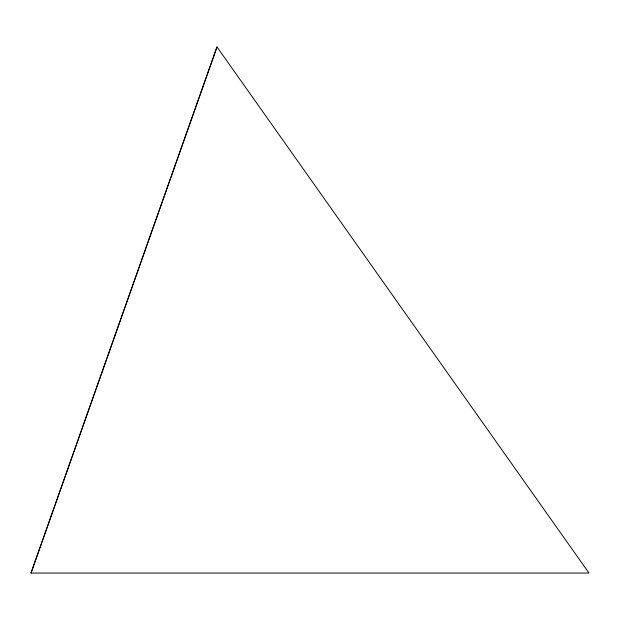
<?xml version="1.0" encoding="UTF-8"?>
<svg xmlns="http://www.w3.org/2000/svg" width="620" height="620" viewBox="0 0 620 620"><rect width="100%" height="100%" fill="white"/><g stroke="black" fill="none" stroke-linecap="round" stroke-linejoin="round"><path stroke-width="0.93" d="M31 573.043L216.992 46.957L589 573.043L31 573.043L217.008 46.957"/></g></svg>
